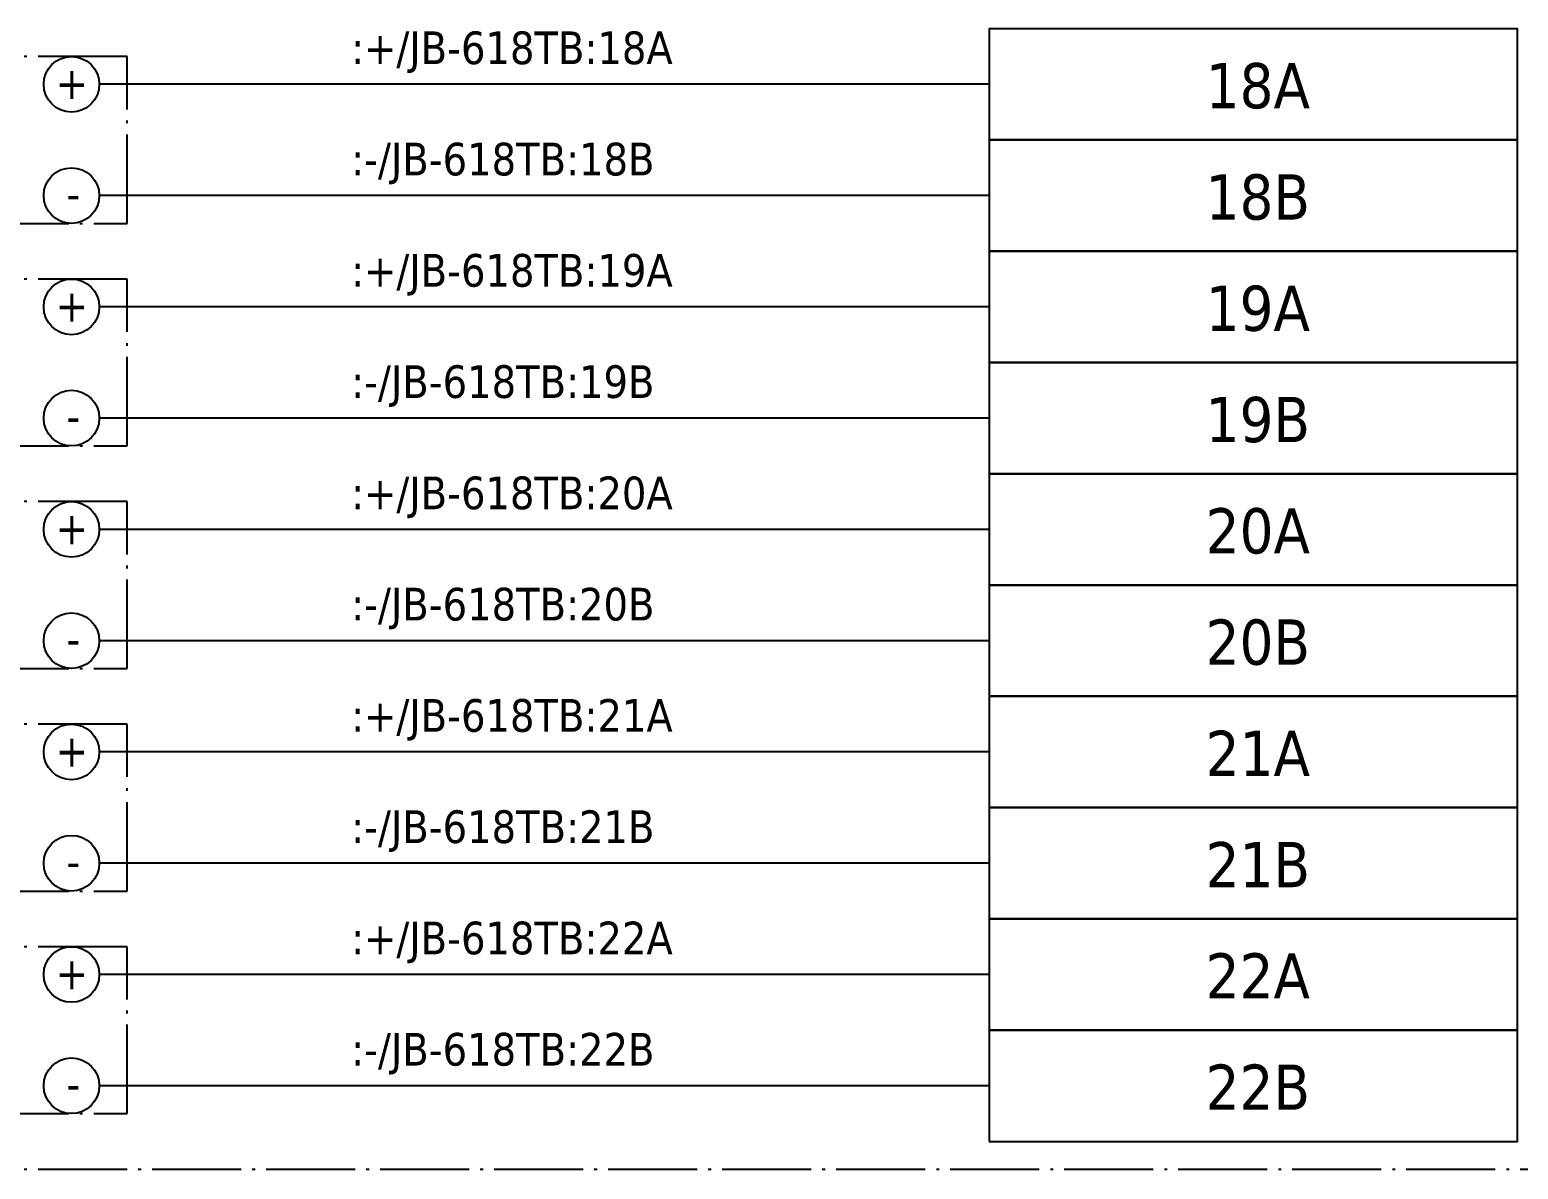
# Model space of a CAD drawing. Header units: millimetres. Extents: x 0 to 1792788, y -13 to 262234.
# Drawn here: x 35.5 to 89, y 134 to 175 of the extents above; entities that cross this region are included whole.
import ezdxf
from ezdxf.enums import TextEntityAlignment as Align

# ---------------------------------------------------------------- set-up
doc = ezdxf.new("R2010")
doc.units = ezdxf.units.MM
doc.linetypes.add('EPL_DASHDOT', pattern=[1, 0.8, -0.1, 0, -0.1])
for name, color, linetype, lineweight in [('EPLAN300', 5, 'Continuous', 25), ('EPLAN302', 5, 'Continuous', 25), ('EPLAN307', 134, 'EPL_DASHDOT', 25), ('EPLAN311', 7, 'Continuous', 25), ('EPLAN400', 5, 'Continuous', 35), ('EPLAN405', 7, 'Continuous', 25), ('EPLAN421', 5, 'Continuous', 35), ('EPLAN433', 251, 'Continuous', 35), ('EPLAN500', 7, 'Continuous', 35), ('EPLAN501', 7, 'Continuous', 35), ('EPLAN502', 7, 'Continuous', 35), ('EPLAN503', 7, 'Continuous', 35), ('EPLAN504', 7, 'Continuous', 35)]:
    doc.layers.add(name, color=color, linetype=linetype, lineweight=lineweight)
doc.styles.add('Tahoma', font='')
doc.styles.get('Tahoma').set_extended_font_data('Tahoma')

# ---------------------------------------------------------------- blocks, each defined once
blk = doc.blocks.new('EPLSYM_LibrarySPECIAL_en_US_Symbol427_Variant5_Placement1_90')
at = {"layer": 'EPLAN421', "color": 5, "style": 'Tahoma'}
for tag, p in [('17_20029[1]', (-0.9525, 3.335)), ('17_20029[2]', (20.0025, 3.335))]:
    blk.add_attdef(tag, text='', height=1.1739, dxfattribs=at).set_placement(p, align=Align.BOTTOM_RIGHT)
at = {"layer": 'EPLAN433', "color": 251, "style": 'Tahoma'}
blk.add_attdef('17_20406_1', text='', height=1.6254, dxfattribs=at).set_placement((0.9525, 1.5875), align=Align.BOTTOM_RIGHT)
blk.add_attdef('17_20406', text='', height=1.6254, dxfattribs=at).set_placement((0.9525, 1.5875), align=Align.BOTTOM_LEFT)
blk = doc.blocks.new('EPLSYM_LibrarySPECIAL_en_US_Symbol427_Variant5_Placement1_91')
at = {"layer": 'EPLAN421', "color": 5, "style": 'Tahoma'}
for tag, p in [('17_20029[1]', (-0.9525, 3.335)), ('17_20029[2]', (20.0025, 3.335))]:
    blk.add_attdef(tag, text='', height=1.1739, dxfattribs=at).set_placement(p, align=Align.BOTTOM_RIGHT)
at = {"layer": 'EPLAN433', "color": 251, "style": 'Tahoma'}
blk.add_attdef('17_20406_1', text='', height=1.6254, dxfattribs=at).set_placement((0.9525, 1.5875), align=Align.BOTTOM_RIGHT)
blk.add_attdef('17_20406', text='', height=1.6254, dxfattribs=at).set_placement((0.9525, 1.5875), align=Align.BOTTOM_LEFT)
blk = doc.blocks.new('EPLSYM_LibrarySPECIAL_en_US_Symbol427_Variant5_Placement1_92')
at = {"layer": 'EPLAN421', "color": 5, "style": 'Tahoma'}
for tag, p in [('17_20029[1]', (-0.9525, 3.335)), ('17_20029[2]', (20.0025, 3.335))]:
    blk.add_attdef(tag, text='', height=1.1739, dxfattribs=at).set_placement(p, align=Align.BOTTOM_RIGHT)
at = {"layer": 'EPLAN433', "color": 251, "style": 'Tahoma'}
blk.add_attdef('17_20406_1', text='', height=1.6254, dxfattribs=at).set_placement((0.9525, 1.5875), align=Align.BOTTOM_RIGHT)
blk.add_attdef('17_20406', text='', height=1.6254, dxfattribs=at).set_placement((0.9525, 1.5875), align=Align.BOTTOM_LEFT)
blk = doc.blocks.new('EPLSYM_LibrarySPECIAL_en_US_Symbol427_Variant5_Placement1_93')
at = {"layer": 'EPLAN421', "color": 5, "style": 'Tahoma'}
for tag, p in [('17_20029[1]', (-0.9525, 3.335)), ('17_20029[2]', (20.0025, 3.335))]:
    blk.add_attdef(tag, text='', height=1.1739, dxfattribs=at).set_placement(p, align=Align.BOTTOM_RIGHT)
at = {"layer": 'EPLAN433', "color": 251, "style": 'Tahoma'}
blk.add_attdef('17_20406_1', text='', height=1.6254, dxfattribs=at).set_placement((0.9525, 1.5875), align=Align.BOTTOM_RIGHT)
blk.add_attdef('17_20406', text='', height=1.6254, dxfattribs=at).set_placement((0.9525, 1.5875), align=Align.BOTTOM_LEFT)
blk = doc.blocks.new('EPLSYM_LibrarySPECIAL_en_US_Symbol427_Variant5_Placement1_94')
at = {"layer": 'EPLAN421', "color": 5, "style": 'Tahoma'}
for tag, p in [('17_20029[1]', (-0.9525, 3.335)), ('17_20029[2]', (20.0025, 3.335))]:
    blk.add_attdef(tag, text='', height=1.1739, dxfattribs=at).set_placement(p, align=Align.BOTTOM_RIGHT)
at = {"layer": 'EPLAN433', "color": 251, "style": 'Tahoma'}
blk.add_attdef('17_20406_1', text='', height=1.6254, dxfattribs=at).set_placement((0.9525, 1.5875), align=Align.BOTTOM_RIGHT)
blk.add_attdef('17_20406', text='', height=1.6254, dxfattribs=at).set_placement((0.9525, 1.5875), align=Align.BOTTOM_LEFT)
blk = doc.blocks.new('EPLSYM_LibrarySPECIAL_en_US_Symbol427_Variant5_Placement1_95')
at = {"layer": 'EPLAN421', "color": 5, "style": 'Tahoma'}
for tag, p in [('17_20029[1]', (-0.9525, 3.335)), ('17_20029[2]', (20.0025, 3.335))]:
    blk.add_attdef(tag, text='', height=1.1739, dxfattribs=at).set_placement(p, align=Align.BOTTOM_RIGHT)
at = {"layer": 'EPLAN433', "color": 251, "style": 'Tahoma'}
blk.add_attdef('17_20406_1', text='', height=1.6254, dxfattribs=at).set_placement((0.9525, 1.5875), align=Align.BOTTOM_RIGHT)
blk.add_attdef('17_20406', text='', height=1.6254, dxfattribs=at).set_placement((0.9525, 1.5875), align=Align.BOTTOM_LEFT)
blk = doc.blocks.new('EPLSYM_LibrarySPECIAL_en_US_Symbol427_Variant5_Placement1_96')
at = {"layer": 'EPLAN421', "color": 5, "style": 'Tahoma'}
for tag, p in [('17_20029[1]', (-0.9525, 3.335)), ('17_20029[2]', (20.0025, 3.335))]:
    blk.add_attdef(tag, text='', height=1.1739, dxfattribs=at).set_placement(p, align=Align.BOTTOM_RIGHT)
at = {"layer": 'EPLAN433', "color": 251, "style": 'Tahoma'}
blk.add_attdef('17_20406_1', text='', height=1.6254, dxfattribs=at).set_placement((0.9525, 1.5875), align=Align.BOTTOM_RIGHT)
blk.add_attdef('17_20406', text='', height=1.6254, dxfattribs=at).set_placement((0.9525, 1.5875), align=Align.BOTTOM_LEFT)
blk = doc.blocks.new('EPLSYM_LibrarySPECIAL_en_US_Symbol427_Variant5_Placement1_97')
at = {"layer": 'EPLAN421', "color": 5, "style": 'Tahoma'}
for tag, p in [('17_20029[1]', (-0.9525, 3.335)), ('17_20029[2]', (20.0025, 3.335))]:
    blk.add_attdef(tag, text='', height=1.1739, dxfattribs=at).set_placement(p, align=Align.BOTTOM_RIGHT)
at = {"layer": 'EPLAN433', "color": 251, "style": 'Tahoma'}
blk.add_attdef('17_20406_1', text='', height=1.6254, dxfattribs=at).set_placement((0.9525, 1.5875), align=Align.BOTTOM_RIGHT)
blk.add_attdef('17_20406', text='', height=1.6254, dxfattribs=at).set_placement((0.9525, 1.5875), align=Align.BOTTOM_LEFT)
blk = doc.blocks.new('EPLSYM_LibrarySPECIAL_en_US_Symbol427_Variant5_Placement1_98')
at = {"layer": 'EPLAN421', "color": 5, "style": 'Tahoma'}
for tag, p in [('17_20029[1]', (-0.9525, 3.335)), ('17_20029[2]', (20.0025, 3.335))]:
    blk.add_attdef(tag, text='', height=1.1739, dxfattribs=at).set_placement(p, align=Align.BOTTOM_RIGHT)
at = {"layer": 'EPLAN433', "color": 251, "style": 'Tahoma'}
blk.add_attdef('17_20406_1', text='', height=1.6254, dxfattribs=at).set_placement((0.9525, 1.5875), align=Align.BOTTOM_RIGHT)
blk.add_attdef('17_20406', text='', height=1.6254, dxfattribs=at).set_placement((0.9525, 1.5875), align=Align.BOTTOM_LEFT)
blk = doc.blocks.new('EPLSYM_LibrarySPECIAL_en_US_Symbol427_Variant5_Placement1_99')
at = {"layer": 'EPLAN421', "color": 5, "style": 'Tahoma'}
for tag, p in [('17_20029[1]', (-0.9525, 3.335)), ('17_20029[2]', (20.0025, 3.335))]:
    blk.add_attdef(tag, text='', height=1.1739, dxfattribs=at).set_placement(p, align=Align.BOTTOM_RIGHT)
at = {"layer": 'EPLAN433', "color": 251, "style": 'Tahoma'}
blk.add_attdef('17_20406_1', text='', height=1.6254, dxfattribs=at).set_placement((0.9525, 1.5875), align=Align.BOTTOM_RIGHT)
blk.add_attdef('17_20406', text='', height=1.6254, dxfattribs=at).set_placement((0.9525, 1.5875), align=Align.BOTTOM_LEFT)
blk = doc.blocks.new('EPLSYM_LibrarySPECIAL_Symbol17_Variant3_Placement1')
at = {"layer": 'EPLAN302', "lineweight": 25, "ltscale": 4}
blk.add_line((4, 0), (1, 0), dxfattribs=at)
blk.add_circle((0, 0), 1, dxfattribs=at)
at = {"layer": 'EPLAN421', "color": 5, "style": 'Tahoma'}
blk.add_attdef('17_20039', text='', height=1.174, dxfattribs=at).set_placement((3, 1), align=Align.BOTTOM_RIGHT)
blk = doc.blocks.new('EPLSYM_LibrarySPECIAL_Symbol2_Variant0_Placement1_1')
at = {"layer": 'EPLAN307', "lineweight": 25, "ltscale": 4}
blk.add_lwpolyline([(0, -6), (34, -6), (34, 0), (0, 0)], close=True, dxfattribs=at)
at = {"layer": 'EPLAN400', "color": 5, "style": 'Tahoma'}
blk.add_attdef('88_20010', text='', height=2.2575, dxfattribs=at).set_placement((-1.5, -0.9515), align=Align.TOP_RIGHT)
at = {"layer": 'EPLAN500', "color": 7, "style": 'Tahoma'}
blk.add_attdef('88_20027', text='', height=1.6254, dxfattribs=at).set_placement((-1.5, -4.57508), align=Align.TOP_RIGHT)
at = {"layer": 'EPLAN501', "color": 7, "style": 'Tahoma'}
blk.add_attdef('88_20011', text='', height=1.6254, dxfattribs=at).set_placement((-1.5, -9.97508), align=Align.TOP_RIGHT)
at = {"layer": 'EPLAN502', "color": 7, "style": 'Tahoma'}
blk.add_attdef('88_20025', text='', height=1.6254, dxfattribs=at).set_placement((-1.5, -12.67508), align=Align.TOP_RIGHT)
at = {"layer": 'EPLAN503', "color": 7, "style": 'Tahoma'}
blk.add_attdef('88_20024', text='', height=1.6254, dxfattribs=at).set_placement((-1.5, -15.37508), align=Align.TOP_RIGHT)
at = {"layer": 'EPLAN504', "color": 7, "style": 'Tahoma'}
blk.add_attdef('88_20901[1]', text='', height=1.6254, dxfattribs=at).set_placement((-1.5, -7.27508), align=Align.TOP_RIGHT)
blk = doc.blocks.new('EPLSYM_LibrarySPECIAL_Symbol2_Variant0_Placement1_2')
at = {"layer": 'EPLAN307', "lineweight": 25, "ltscale": 4}
blk.add_lwpolyline([(0, -6), (34, -6), (34, 0), (0, 0)], close=True, dxfattribs=at)
at = {"layer": 'EPLAN400', "color": 5, "style": 'Tahoma'}
blk.add_attdef('88_20010', text='', height=2.2575, dxfattribs=at).set_placement((-1.5, -0.9515), align=Align.TOP_RIGHT)
at = {"layer": 'EPLAN500', "color": 7, "style": 'Tahoma'}
blk.add_attdef('88_20027', text='', height=1.6254, dxfattribs=at).set_placement((-1.5, -4.57508), align=Align.TOP_RIGHT)
at = {"layer": 'EPLAN501', "color": 7, "style": 'Tahoma'}
blk.add_attdef('88_20011', text='', height=1.6254, dxfattribs=at).set_placement((-1.5, -9.97508), align=Align.TOP_RIGHT)
at = {"layer": 'EPLAN502', "color": 7, "style": 'Tahoma'}
blk.add_attdef('88_20025', text='', height=1.6254, dxfattribs=at).set_placement((-1.5, -12.67508), align=Align.TOP_RIGHT)
at = {"layer": 'EPLAN503', "color": 7, "style": 'Tahoma'}
blk.add_attdef('88_20024', text='', height=1.6254, dxfattribs=at).set_placement((-1.5, -15.37508), align=Align.TOP_RIGHT)
at = {"layer": 'EPLAN504', "color": 7, "style": 'Tahoma'}
blk.add_attdef('88_20901[1]', text='', height=1.6254, dxfattribs=at).set_placement((-1.5, -7.27508), align=Align.TOP_RIGHT)
blk = doc.blocks.new('EPLSYM_LibrarySPECIAL_Symbol2_Variant0_Placement1_3')
at = {"layer": 'EPLAN307', "lineweight": 25, "ltscale": 4}
blk.add_lwpolyline([(0, -6), (34, -6), (34, 0), (0, 0)], close=True, dxfattribs=at)
at = {"layer": 'EPLAN400', "color": 5, "style": 'Tahoma'}
blk.add_attdef('88_20010', text='', height=2.2575, dxfattribs=at).set_placement((-1.5, -0.9515), align=Align.TOP_RIGHT)
at = {"layer": 'EPLAN500', "color": 7, "style": 'Tahoma'}
blk.add_attdef('88_20027', text='', height=1.6254, dxfattribs=at).set_placement((-1.5, -4.57508), align=Align.TOP_RIGHT)
at = {"layer": 'EPLAN501', "color": 7, "style": 'Tahoma'}
blk.add_attdef('88_20011', text='', height=1.6254, dxfattribs=at).set_placement((-1.5, -9.97508), align=Align.TOP_RIGHT)
at = {"layer": 'EPLAN502', "color": 7, "style": 'Tahoma'}
blk.add_attdef('88_20025', text='', height=1.6254, dxfattribs=at).set_placement((-1.5, -12.67508), align=Align.TOP_RIGHT)
at = {"layer": 'EPLAN503', "color": 7, "style": 'Tahoma'}
blk.add_attdef('88_20024', text='', height=1.6254, dxfattribs=at).set_placement((-1.5, -15.37508), align=Align.TOP_RIGHT)
at = {"layer": 'EPLAN504', "color": 7, "style": 'Tahoma'}
blk.add_attdef('88_20901[1]', text='', height=1.6254, dxfattribs=at).set_placement((-1.5, -7.27508), align=Align.TOP_RIGHT)
blk = doc.blocks.new('EPLSYM_LibrarySPECIAL_Symbol2_Variant0_Placement1_4')
at = {"layer": 'EPLAN307', "lineweight": 25, "ltscale": 4}
blk.add_lwpolyline([(0, -6), (34, -6), (34, 0), (0, 0)], close=True, dxfattribs=at)
at = {"layer": 'EPLAN400', "color": 5, "style": 'Tahoma'}
blk.add_attdef('88_20010', text='', height=2.2575, dxfattribs=at).set_placement((-1.5, -0.9515), align=Align.TOP_RIGHT)
at = {"layer": 'EPLAN500', "color": 7, "style": 'Tahoma'}
blk.add_attdef('88_20027', text='', height=1.6254, dxfattribs=at).set_placement((-1.5, -4.57508), align=Align.TOP_RIGHT)
at = {"layer": 'EPLAN501', "color": 7, "style": 'Tahoma'}
blk.add_attdef('88_20011', text='', height=1.6254, dxfattribs=at).set_placement((-1.5, -9.97508), align=Align.TOP_RIGHT)
at = {"layer": 'EPLAN502', "color": 7, "style": 'Tahoma'}
blk.add_attdef('88_20025', text='', height=1.6254, dxfattribs=at).set_placement((-1.5, -12.67508), align=Align.TOP_RIGHT)
at = {"layer": 'EPLAN503', "color": 7, "style": 'Tahoma'}
blk.add_attdef('88_20024', text='', height=1.6254, dxfattribs=at).set_placement((-1.5, -15.37508), align=Align.TOP_RIGHT)
at = {"layer": 'EPLAN504', "color": 7, "style": 'Tahoma'}
blk.add_attdef('88_20901[1]', text='', height=1.6254, dxfattribs=at).set_placement((-1.5, -7.27508), align=Align.TOP_RIGHT)
blk = doc.blocks.new('EPLSYM_LibrarySPECIAL_Symbol2_Variant0_Placement1_5')
at = {"layer": 'EPLAN307', "lineweight": 25, "ltscale": 4}
blk.add_lwpolyline([(0, -6), (34, -6), (34, 0), (0, 0)], close=True, dxfattribs=at)
at = {"layer": 'EPLAN400', "color": 5, "style": 'Tahoma'}
blk.add_attdef('88_20010', text='', height=2.2575, dxfattribs=at).set_placement((-1.5, -0.9515), align=Align.TOP_RIGHT)
at = {"layer": 'EPLAN500', "color": 7, "style": 'Tahoma'}
blk.add_attdef('88_20027', text='', height=1.6254, dxfattribs=at).set_placement((-1.5, -4.57508), align=Align.TOP_RIGHT)
at = {"layer": 'EPLAN501', "color": 7, "style": 'Tahoma'}
blk.add_attdef('88_20011', text='', height=1.6254, dxfattribs=at).set_placement((-1.5, -9.97508), align=Align.TOP_RIGHT)
at = {"layer": 'EPLAN502', "color": 7, "style": 'Tahoma'}
blk.add_attdef('88_20025', text='', height=1.6254, dxfattribs=at).set_placement((-1.5, -12.67508), align=Align.TOP_RIGHT)
at = {"layer": 'EPLAN503', "color": 7, "style": 'Tahoma'}
blk.add_attdef('88_20024', text='', height=1.6254, dxfattribs=at).set_placement((-1.5, -15.37508), align=Align.TOP_RIGHT)
at = {"layer": 'EPLAN504', "color": 7, "style": 'Tahoma'}
blk.add_attdef('88_20901[1]', text='', height=1.6254, dxfattribs=at).set_placement((-1.5, -7.27508), align=Align.TOP_RIGHT)
blk = doc.blocks.new('EPLSYM_LibrarySPECIAL_Symbol308_Variant0_Placement0')
at = {"layer": 'EPLAN405', "color": 7, "style": 'Tahoma'}
for tag, p in [('17_31011', (1.5, 6.35)), ('17_31002', (1.5, 0.5))]:
    blk.add_attdef(tag, text='', height=1.174, dxfattribs=at).set_placement(p, align=Align.BOTTOM_LEFT)
for tag, p in [('17_31004', (1.5, 4.4)), ('17_31003', (1.5, 2.45))]:
    blk.add_attdef(tag, p, '', height=1.174, dxfattribs=at)
blk = doc.blocks.new('EPLSYM_LibrarySPECIAL_Symbol2_Variant0_Placement1_18')
at = {"layer": 'EPLAN307', "lineweight": 25, "ltscale": 4}
blk.add_lwpolyline([(0, -150), (119, -150), (119, 0), (0, 0)], close=True, dxfattribs=at)
at = {"layer": 'EPLAN400', "color": 5, "style": 'Tahoma'}
blk.add_attdef('88_20010', text='', height=2.2575, dxfattribs=at).set_placement((-1.5, -0.9515), align=Align.TOP_RIGHT)
at = {"layer": 'EPLAN500', "color": 7, "style": 'Tahoma'}
blk.add_attdef('88_20027', text='', height=1.6254, dxfattribs=at).set_placement((-1.5, -4.57508), align=Align.TOP_RIGHT)
at = {"layer": 'EPLAN501', "color": 7, "style": 'Tahoma'}
blk.add_attdef('88_20011', text='', height=1.6254, dxfattribs=at).set_placement((-1.5, -9.97508), align=Align.TOP_RIGHT)
at = {"layer": 'EPLAN502', "color": 7, "style": 'Tahoma'}
blk.add_attdef('88_20025', text='', height=1.6254, dxfattribs=at).set_placement((-1.5, -12.67508), align=Align.TOP_RIGHT)
at = {"layer": 'EPLAN503', "color": 7, "style": 'Tahoma'}
blk.add_attdef('88_20024', text='', height=1.6254, dxfattribs=at).set_placement((-1.5, -15.37508), align=Align.TOP_RIGHT)
at = {"layer": 'EPLAN504', "color": 7, "style": 'Tahoma'}
blk.add_attdef('88_20901[1]', text='', height=1.6254, dxfattribs=at).set_placement((-1.5, -7.27508), align=Align.TOP_RIGHT)

msp = doc.modelspace()

# ---------------------------------------------------------------- linework, layer by layer
at = {"layer": 'EPLAN300', "lineweight": 25, "ltscale": 4}
for points in [[(70, 171), (89, 171), (89, 175), (70, 175)], [(70, 167), (89, 167), (89, 171), (70, 171)], [(70, 163), (89, 163), (89, 167), (70, 167)], [(70, 159), (89, 159), (89, 163), (70, 163)], [(70, 155), (89, 155), (89, 159), (70, 159)], [(70, 151), (89, 151), (89, 155), (70, 155)], [(70, 147), (89, 147), (89, 151), (70, 151)], [(70, 143), (89, 143), (89, 147), (70, 147)], [(70, 139), (89, 139), (89, 143), (70, 143)], [(70, 135), (89, 135), (89, 139), (70, 139)]]:
    msp.add_lwpolyline(points, close=True, dxfattribs=at)
at = {"layer": 'EPLAN311', "ltscale": 4}
for p, q in [((70, 173), (39, 173)), ((70, 169), (39, 169)), ((70, 165), (39, 165)), ((70, 161), (39, 161)), ((70, 157), (39, 157)), ((70, 153), (39, 153)), ((70, 149), (39, 149)), ((70, 145), (39, 145)), ((70, 141), (39, 141)), ((70, 137), (39, 137))]:
    msp.add_line(p, q, dxfattribs=at)

# ---------------------------------------------------------------- block references
for name, p in [('EPLSYM_LibrarySPECIAL_Symbol2_Variant0_Placement1_18', (3, 284)), ('EPLSYM_LibrarySPECIAL_Symbol2_Variant0_Placement1_1', (5, 174)), ('EPLSYM_LibrarySPECIAL_Symbol2_Variant0_Placement1_2', (5, 166)), ('EPLSYM_LibrarySPECIAL_Symbol2_Variant0_Placement1_3', (5, 158)), ('EPLSYM_LibrarySPECIAL_Symbol2_Variant0_Placement1_4', (5, 150)), ('EPLSYM_LibrarySPECIAL_Symbol2_Variant0_Placement1_5', (5, 142))]:
    msp.add_blockref(name, p)
ref = msp.add_blockref('EPLSYM_LibrarySPECIAL_Symbol308_Variant0_Placement0', (47, 173))
ref.add_attrib('17_31011', ':+/JB-618TB:18A', dxfattribs={"layer": 'EPLAN405', "color": 7, "height": 1.1739, "style": 'Tahoma'}).set_placement((47.055, 173.374), align=Align.BOTTOM_LEFT)
ref = msp.add_blockref('EPLSYM_LibrarySPECIAL_Symbol17_Variant3_Placement1', (37, 173))
ref.add_attrib('17_20039', '+', dxfattribs={"layer": 'EPLAN421', "color": 5, "height": 1.174, "style": 'Tahoma'}).set_placement((37.591, 172.117), align=Align.BOTTOM_RIGHT)
ref = msp.add_blockref('EPLSYM_LibrarySPECIAL_en_US_Symbol427_Variant5_Placement1_90', (70, 173))
ref.add_attrib('17_20011', '18A', dxfattribs={"layer": 'EPLAN501', "color": 7, "height": 1.6254, "style": 'Tahoma'}).set_placement((79.661, 171.65), align=Align.BOTTOM_CENTER)
ref = msp.add_blockref('EPLSYM_LibrarySPECIAL_Symbol308_Variant0_Placement0', (47, 169))
ref.add_attrib('17_31011', ':-/JB-618TB:18B', dxfattribs={"layer": 'EPLAN405', "color": 7, "height": 1.1739, "style": 'Tahoma'}).set_placement((47.055, 169.374), align=Align.BOTTOM_LEFT)
ref = msp.add_blockref('EPLSYM_LibrarySPECIAL_Symbol17_Variant3_Placement1', (37, 169))
ref.add_attrib('17_20039', '-', dxfattribs={"layer": 'EPLAN421', "color": 5, "height": 1.174, "style": 'Tahoma'}).set_placement((37.316, 168.132), align=Align.BOTTOM_RIGHT)
ref = msp.add_blockref('EPLSYM_LibrarySPECIAL_en_US_Symbol427_Variant5_Placement1_91', (70, 169))
ref.add_attrib('17_20011', '18B', dxfattribs={"layer": 'EPLAN501', "color": 7, "height": 1.6254, "style": 'Tahoma'}).set_placement((79.661, 167.65), align=Align.BOTTOM_CENTER)
ref = msp.add_blockref('EPLSYM_LibrarySPECIAL_Symbol308_Variant0_Placement0', (47, 165))
ref.add_attrib('17_31011', ':+/JB-618TB:19A', dxfattribs={"layer": 'EPLAN405', "color": 7, "height": 1.1739, "style": 'Tahoma'}).set_placement((47.055, 165.374), align=Align.BOTTOM_LEFT)
ref = msp.add_blockref('EPLSYM_LibrarySPECIAL_Symbol17_Variant3_Placement1', (37, 165))
ref.add_attrib('17_20039', '+', dxfattribs={"layer": 'EPLAN421', "color": 5, "height": 1.174, "style": 'Tahoma'}).set_placement((37.591, 164.117), align=Align.BOTTOM_RIGHT)
ref = msp.add_blockref('EPLSYM_LibrarySPECIAL_en_US_Symbol427_Variant5_Placement1_92', (70, 165))
ref.add_attrib('17_20011', '19A', dxfattribs={"layer": 'EPLAN501', "color": 7, "height": 1.6254, "style": 'Tahoma'}).set_placement((79.661, 163.65), align=Align.BOTTOM_CENTER)
ref = msp.add_blockref('EPLSYM_LibrarySPECIAL_Symbol308_Variant0_Placement0', (47, 161))
ref.add_attrib('17_31011', ':-/JB-618TB:19B', dxfattribs={"layer": 'EPLAN405', "color": 7, "height": 1.1739, "style": 'Tahoma'}).set_placement((47.055, 161.374), align=Align.BOTTOM_LEFT)
ref = msp.add_blockref('EPLSYM_LibrarySPECIAL_Symbol17_Variant3_Placement1', (37, 161))
ref.add_attrib('17_20039', '-', dxfattribs={"layer": 'EPLAN421', "color": 5, "height": 1.174, "style": 'Tahoma'}).set_placement((37.316, 160.132), align=Align.BOTTOM_RIGHT)
ref = msp.add_blockref('EPLSYM_LibrarySPECIAL_en_US_Symbol427_Variant5_Placement1_93', (70, 161))
ref.add_attrib('17_20011', '19B', dxfattribs={"layer": 'EPLAN501', "color": 7, "height": 1.6254, "style": 'Tahoma'}).set_placement((79.661, 159.65), align=Align.BOTTOM_CENTER)
ref = msp.add_blockref('EPLSYM_LibrarySPECIAL_Symbol308_Variant0_Placement0', (47, 157))
ref.add_attrib('17_31011', ':+/JB-618TB:20A', dxfattribs={"layer": 'EPLAN405', "color": 7, "height": 1.1739, "style": 'Tahoma'}).set_placement((47.055, 157.374), align=Align.BOTTOM_LEFT)
ref = msp.add_blockref('EPLSYM_LibrarySPECIAL_Symbol17_Variant3_Placement1', (37, 157))
ref.add_attrib('17_20039', '+', dxfattribs={"layer": 'EPLAN421', "color": 5, "height": 1.174, "style": 'Tahoma'}).set_placement((37.591, 156.117), align=Align.BOTTOM_RIGHT)
ref = msp.add_blockref('EPLSYM_LibrarySPECIAL_en_US_Symbol427_Variant5_Placement1_94', (70, 157))
ref.add_attrib('17_20011', '20A', dxfattribs={"layer": 'EPLAN501', "color": 7, "height": 1.6254, "style": 'Tahoma'}).set_placement((79.661, 155.65), align=Align.BOTTOM_CENTER)
ref = msp.add_blockref('EPLSYM_LibrarySPECIAL_Symbol308_Variant0_Placement0', (47, 153))
ref.add_attrib('17_31011', ':-/JB-618TB:20B', dxfattribs={"layer": 'EPLAN405', "color": 7, "height": 1.1739, "style": 'Tahoma'}).set_placement((47.055, 153.374), align=Align.BOTTOM_LEFT)
ref = msp.add_blockref('EPLSYM_LibrarySPECIAL_Symbol17_Variant3_Placement1', (37, 153))
ref.add_attrib('17_20039', '-', dxfattribs={"layer": 'EPLAN421', "color": 5, "height": 1.174, "style": 'Tahoma'}).set_placement((37.316, 152.132), align=Align.BOTTOM_RIGHT)
ref = msp.add_blockref('EPLSYM_LibrarySPECIAL_en_US_Symbol427_Variant5_Placement1_95', (70, 153))
ref.add_attrib('17_20011', '20B', dxfattribs={"layer": 'EPLAN501', "color": 7, "height": 1.6254, "style": 'Tahoma'}).set_placement((79.661, 151.65), align=Align.BOTTOM_CENTER)
ref = msp.add_blockref('EPLSYM_LibrarySPECIAL_Symbol308_Variant0_Placement0', (47, 149))
ref.add_attrib('17_31011', ':+/JB-618TB:21A', dxfattribs={"layer": 'EPLAN405', "color": 7, "height": 1.1739, "style": 'Tahoma'}).set_placement((47.055, 149.374), align=Align.BOTTOM_LEFT)
ref = msp.add_blockref('EPLSYM_LibrarySPECIAL_Symbol17_Variant3_Placement1', (37, 149))
ref.add_attrib('17_20039', '+', dxfattribs={"layer": 'EPLAN421', "color": 5, "height": 1.174, "style": 'Tahoma'}).set_placement((37.591, 148.117), align=Align.BOTTOM_RIGHT)
ref = msp.add_blockref('EPLSYM_LibrarySPECIAL_en_US_Symbol427_Variant5_Placement1_96', (70, 149))
ref.add_attrib('17_20011', '21A', dxfattribs={"layer": 'EPLAN501', "color": 7, "height": 1.6254, "style": 'Tahoma'}).set_placement((79.661, 147.65), align=Align.BOTTOM_CENTER)
ref = msp.add_blockref('EPLSYM_LibrarySPECIAL_Symbol308_Variant0_Placement0', (47, 145))
ref.add_attrib('17_31011', ':-/JB-618TB:21B', dxfattribs={"layer": 'EPLAN405', "color": 7, "height": 1.1739, "style": 'Tahoma'}).set_placement((47.055, 145.374), align=Align.BOTTOM_LEFT)
ref = msp.add_blockref('EPLSYM_LibrarySPECIAL_Symbol17_Variant3_Placement1', (37, 145))
ref.add_attrib('17_20039', '-', dxfattribs={"layer": 'EPLAN421', "color": 5, "height": 1.174, "style": 'Tahoma'}).set_placement((37.316, 144.132), align=Align.BOTTOM_RIGHT)
ref = msp.add_blockref('EPLSYM_LibrarySPECIAL_en_US_Symbol427_Variant5_Placement1_97', (70, 145))
ref.add_attrib('17_20011', '21B', dxfattribs={"layer": 'EPLAN501', "color": 7, "height": 1.6254, "style": 'Tahoma'}).set_placement((79.661, 143.65), align=Align.BOTTOM_CENTER)
ref = msp.add_blockref('EPLSYM_LibrarySPECIAL_Symbol308_Variant0_Placement0', (47, 141))
ref.add_attrib('17_31011', ':+/JB-618TB:22A', dxfattribs={"layer": 'EPLAN405', "color": 7, "height": 1.1739, "style": 'Tahoma'}).set_placement((47.055, 141.374), align=Align.BOTTOM_LEFT)
ref = msp.add_blockref('EPLSYM_LibrarySPECIAL_Symbol17_Variant3_Placement1', (37, 141))
ref.add_attrib('17_20039', '+', dxfattribs={"layer": 'EPLAN421', "color": 5, "height": 1.174, "style": 'Tahoma'}).set_placement((37.591, 140.117), align=Align.BOTTOM_RIGHT)
ref = msp.add_blockref('EPLSYM_LibrarySPECIAL_en_US_Symbol427_Variant5_Placement1_98', (70, 141))
ref.add_attrib('17_20011', '22A', dxfattribs={"layer": 'EPLAN501', "color": 7, "height": 1.6254, "style": 'Tahoma'}).set_placement((79.661, 139.65), align=Align.BOTTOM_CENTER)
ref = msp.add_blockref('EPLSYM_LibrarySPECIAL_Symbol308_Variant0_Placement0', (47, 137))
ref.add_attrib('17_31011', ':-/JB-618TB:22B', dxfattribs={"layer": 'EPLAN405', "color": 7, "height": 1.1739, "style": 'Tahoma'}).set_placement((47.055, 137.374), align=Align.BOTTOM_LEFT)
ref = msp.add_blockref('EPLSYM_LibrarySPECIAL_Symbol17_Variant3_Placement1', (37, 137))
ref.add_attrib('17_20039', '-', dxfattribs={"layer": 'EPLAN421', "color": 5, "height": 1.174, "style": 'Tahoma'}).set_placement((37.316, 136.132), align=Align.BOTTOM_RIGHT)
ref = msp.add_blockref('EPLSYM_LibrarySPECIAL_en_US_Symbol427_Variant5_Placement1_99', (70, 137))
ref.add_attrib('17_20011', '22B', dxfattribs={"layer": 'EPLAN501', "color": 7, "height": 1.6254, "style": 'Tahoma'}).set_placement((79.661, 135.65), align=Align.BOTTOM_CENTER)

doc.saveas('drawing.dxf')
